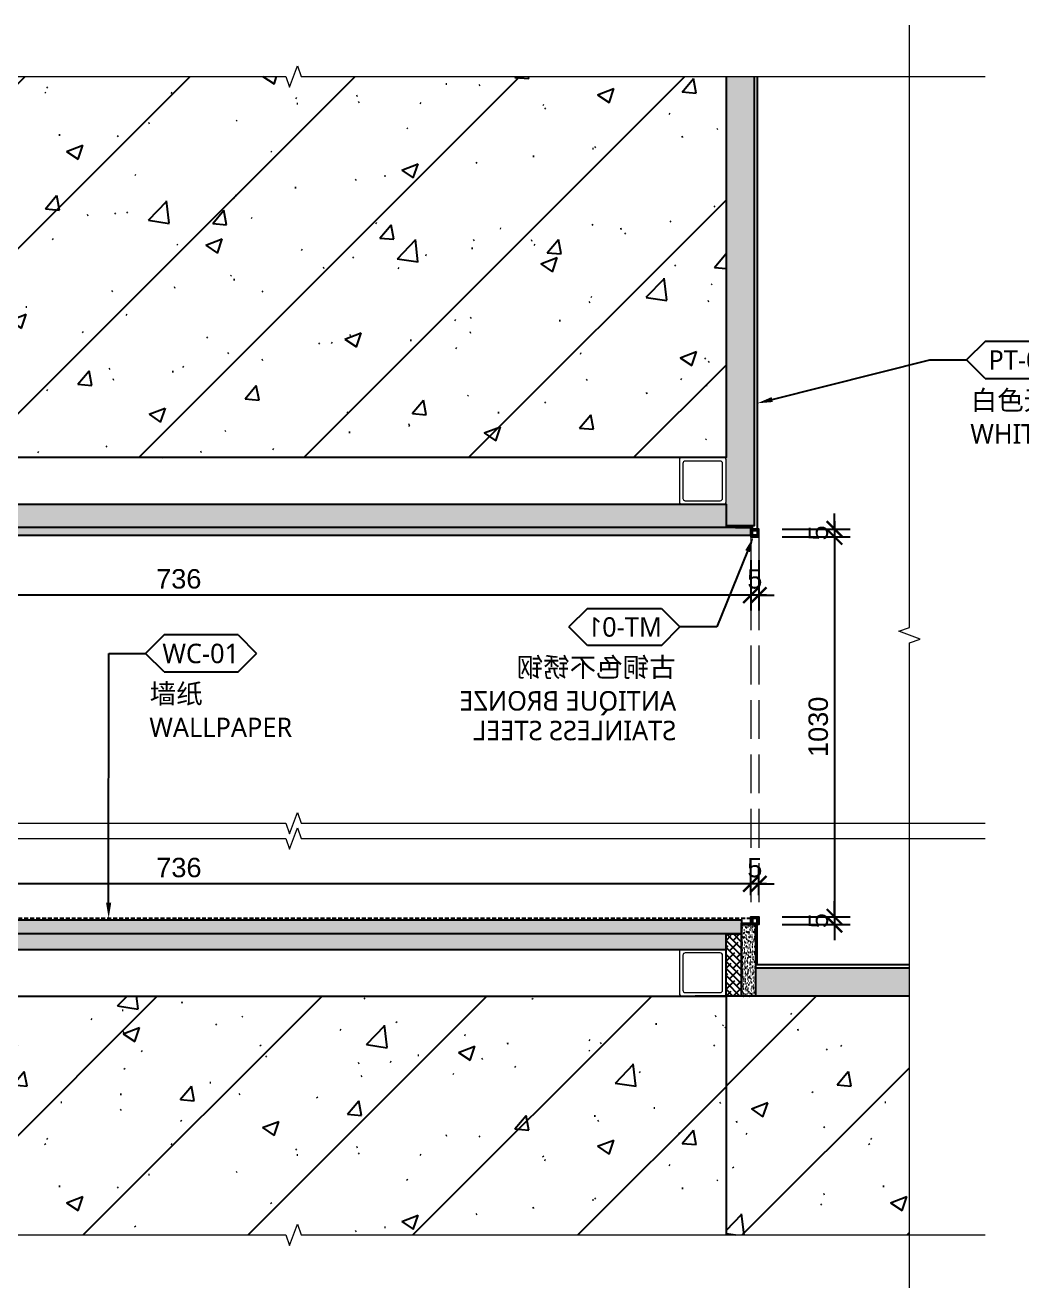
# Model space of a CAD drawing. Header units: millimetres. Extents: x 6321 to 61876, y 123 to 15211.
# Drawn here: x 50625 to 51266, y 9354 to 10167 of the extents above; entities that cross this region are included whole.
import ezdxf
from ezdxf import colors
from ezdxf.entities.mleader import LeaderData, LeaderLine
from ezdxf.enums import TextEntityAlignment as Align
from ezdxf.math import Vec2, Vec3
from ezdxf.xclip import XClip

# ---------------------------------------------------------------- set-up
doc = ezdxf.new("R2010")
doc.units = ezdxf.units.MM
doc.header["$XCLIPFRAME"] = 0
doc.linetypes.add('DASH', pattern=[0.35, 0.25, -0.1])
doc.linetypes.add('DASHED', pattern=[19.05, 12.7, -6.35])
doc.layers.get('Defpoints').update_dxf_attribs({"color": 250})
for name, color, linetype, lineweight in [('_ACM-A-ANNO-DIMS', 2, 'Continuous', 13), ('_ACM-A-ANNO-DIMS @ 5', 2, 'Continuous', 13), ('_ACM-A-DETL-PATT', 8, 'Continuous', 0), ('_ACM-A-DETL-THIN', 2, 'Continuous', 9), ('_ACM-A-HACH', 251, 'Continuous', 9)]:
    doc.layers.add(name, color=color, linetype=linetype, lineweight=lineweight)
for name, color, linetype in [('DE-MT', 2, 'Continuous'), ('I-DETL-LW01', 1, 'Continuous'), ('I-DETL-LW02', 2, 'Continuous'), ('I-DETL-LW251', 251, 'Continuous'), ('I-SECT-LW01', 1, 'Continuous'), ('I-SECT-LW02', 2, 'Continuous'), ('I-SECT-LW251-PATT', 251, 'Continuous'), ('Structure【大样结构线】', 30, 'Continuous'), ('WALL TYPE$0$G-ANNO-NOTE-CH', 7, 'Continuous'), ('WALL TYPE$0$I-SECT-LW03', 3, 'Continuous')]:
    doc.layers.add(name, color=color, linetype=linetype)
doc.styles.add('Arial', font='ARIALUNI.ttf')
doc.styles.add('WALL TYPE$0$Aecom Chinese', font='Microsoft YaHei.ttf')
doc.dimstyles.new('WALL TYPE$0$Aec-Arch-M-5', dxfattribs={"dimscale": 5, "dimtxt": 2.5, "dimasz": 2, "dimexe": 2, "dimexo": 3, "dimgap": 0.8, "dimtad": 1, "dimdec": 0, "dimrnd": 1, "dimzin": 3, "dimdsep": 46, "dimtxsty": 'Arial', "dimblk": 'WALL TYPE$0$_ArchTick', "dimcen": 2.5, "dimdle": 2, "dimclrt": 256, "dimazin": 2, "dimtfac": 0.75, "dimtdec": 0, "dimtix": 1, "dimtmove": 2, "dimatfit": 2, "dimfxl": 5, "dimtolj": 1, "dimtzin": 0, "dimarcsym": 0})

# ---------------------------------------------------------------- blocks, each defined once
blk = doc.blocks.new('A$C4abdce61')
at = {"layer": '_ACM-A-DETL-PATT'}
for points in [[(1.5, 0), (28.5, 0, 0.414214), (30, 1.5), (30, 28.5, 0.414214), (28.5, 30), (1.5, 30, 0.414214), (0, 28.5), (0, 1.5, 0.414214)], [(3.75, 2.25), (26.25, 2.25, 0.414214), (27.75, 3.75), (27.75, 26.25, 0.414214), (26.25, 27.75), (3.75, 27.75, 0.414214), (2.25, 26.25), (2.25, 3.75, 0.414214)]]:
    blk.add_lwpolyline(points, format="xyb", close=True, dxfattribs=at)
blk = doc.blocks.new('K_10')
h = blk.add_hatch()
h.set_pattern_fill('0-钢筋混凝土001-DOM', color=250, scale=15, pattern_type=2)
h.set_pattern_definition([(45, (-1297.5, -1060), (-53.033, 53.033), []), (50, (-1297.5, -1060), (107.589, -9.4128), [11.25, -123.75]), (355, (-1297.5, -1060), (-20.8127, 112.829), [9, -99]), (100.4514, (-1288.53, -1060.78), (86.7764, 103.416), [9.561, -105.1713]), (46.184, (-1297.5, -1030), (160.086, -24.828), [16.875, -185.625]), (96.6356, (-1284.16, -1032.07), (140.199, 146.118), [14.3415, -157.757]), (351.184, (-1297.5, -1030), (140.199, 146.118), [13.5, -148.5]), (21, (-1282.5, -1037.5), (89.536, -60.3928), [11.25, -123.75]), (326, (-1282.5, -1037.5), (36.4973, 108.7725), [9, -99]), (71.4514, (-1275.04, -1042.53), (126.0334, 48.3796), [9.561, -105.1713]), (37.5, (-1297.5, -1060), (1.824, 49.9341), [0.75, -97.8, 0.75, -100.5, 0.75, -99.375]), (7.5, (-1297.5, -1060), (39.4604, 59.1618), [0.75, -57.3, 0.75, -95.55, 0.75, -37.875]), (327.5, (-1330.95, -1060), (80.07337, -3.38323), [0.75, -37.5, 0.75, -117, 0.75, -155.25]), (317.5, (-1345.95, -1060), (87.478, 15.0157), [0.75, -48.75, 0.75, -77.7, 0.75, -110.25])])
h.paths.add_polyline_path([(-517.5, -2210), (-1047.5, -2210), (-1047.5, -3750), (-517.5, -3750)])
h = blk.add_hatch()
h.set_pattern_fill('0-钢筋混凝土001-DOM', color=250, scale=15, pattern_type=2)
h.set_pattern_definition([(45, (-1297.5, -1736.47), (-53.033, 53.033), []), (50, (-1297.5, -1736.47), (107.589, -9.4128), [11.25, -123.75]), (355, (-1297.5, -1736.47), (-20.8127, 112.829), [9, -99]), (100.4514, (-1288.53, -1737.26), (86.7764, 103.416), [9.561, -105.1713]), (46.184, (-1297.5, -1706.47), (160.086, -24.828), [16.875, -185.625]), (96.6356, (-1284.16, -1708.54), (140.199, 146.118), [14.3415, -157.757]), (351.184, (-1297.5, -1706.47), (140.199, 146.118), [13.5, -148.5]), (21, (-1282.5, -1713.97), (89.536, -60.3928), [11.25, -123.75]), (326, (-1282.5, -1713.97), (36.4973, 108.7725), [9, -99]), (71.4514, (-1275.04, -1719), (126.0334, 48.3796), [9.561, -105.1713]), (37.5, (-1297.5, -1736.47), (1.824, 49.9341), [0.75, -97.8, 0.75, -100.5, 0.75, -99.375]), (7.5, (-1297.5, -1736.47), (39.4604, 59.1618), [0.75, -57.3, 0.75, -95.55, 0.75, -37.875]), (327.5, (-1330.95, -1736.47), (80.07337, -3.38323), [0.75, -37.5, 0.75, -117, 0.75, -155.25]), (317.5, (-1345.95, -1736.47), (87.478, 15.0157), [0.75, -48.75, 0.75, -77.7, 0.75, -110.25])])
h.paths.add_polyline_path([(-517.5, -4426.47), (-517.5, -4096.47), (-1047.5, -4096.47), (-1047.5, -4426.47)])
h = blk.add_hatch()
h.set_pattern_fill('0-钢筋混凝土001-DOM', color=250, scale=15, pattern_type=2)
h.set_pattern_definition([(45, (-767.5, -1736.47), (-53.033, 53.033), []), (50, (-767.5, -1736.47), (107.589, -9.4128), [11.25, -123.75]), (355, (-767.5, -1736.47), (-20.8127, 112.829), [9, -99]), (100.4514, (-758.53, -1737.26), (86.7764, 103.416), [9.561, -105.1713]), (46.184, (-767.5, -1706.47), (160.086, -24.828), [16.875, -185.625]), (96.6356, (-754.16, -1708.54), (140.199, 146.118), [14.3415, -157.757]), (351.184, (-767.5, -1706.47), (140.199, 146.118), [13.5, -148.5]), (21, (-752.5, -1713.97), (89.536, -60.3928), [11.25, -123.75]), (326, (-752.5, -1713.97), (36.4973, 108.7725), [9, -99]), (71.4514, (-745.04, -1719), (126.0334, 48.3796), [9.561, -105.1713]), (37.5, (-767.5, -1736.47), (1.824, 49.9341), [0.75, -97.8, 0.75, -100.5, 0.75, -99.375]), (7.5, (-767.5, -1736.47), (39.4604, 59.1618), [0.75, -57.3, 0.75, -95.55, 0.75, -37.875]), (327.5, (-800.95, -1736.47), (80.07337, -3.38323), [0.75, -37.5, 0.75, -117, 0.75, -155.25]), (317.5, (-815.95, -1736.47), (87.478, 15.0157), [0.75, -48.75, 0.75, -77.7, 0.75, -110.25])])
h.paths.add_polyline_path([(252.5, -4426.47), (252.5, -4096.47), (-517.5, -4096.47), (-517.5, -4426.47)])
at = {"layer": 'I-DETL-LW251'}
h = blk.add_hatch(dxfattribs=at)
h.set_pattern_fill('ANSI38', color=250, angle=90)
h.set_pattern_definition([(135, (-1232.5, -3795), (-2.245064, -2.245064), []), (225, (-1232.5, -3795), (-2.245064, -6.735192), [7.9375, -4.7625])])
h.paths.add_polyline_path([(-1232.5, -3780), (-1232.5, -3795), (-517.5, -3795), (-517.5, -3780)])
h = blk.add_hatch(dxfattribs=at)
h.set_pattern_fill('ANSI38', color=250, angle=-90)
h.set_pattern_definition([(315, (-56422.3213, -11649.3324), (2.24506403, 2.24506403), []), (45, (-56422.3213, -11649.3324), (2.24506403, 6.73519209), [7.9375, -4.7625])])
edge = h.paths.add_edge_path()
edge.add_line((-1217.5, -4056.47), (-1217.5, -4061.47))
edge.add_line((-1217.5, -4061.47), (-1227.5, -4061.47))
edge.add_line((-1227.5, -4061.47), (-1227.5, -4066.47))
edge.add_line((-1227.5, -4066.47), (-517.49, -4066.47))
edge.add_line((-517.49, -4066.47), (-517.49, -4056.47))
edge.add_line((-517.49, -4056.47), (-1217.5, -4056.47))
h = blk.add_hatch(dxfattribs=at)
h.set_pattern_fill('ANSI38', color=250, angle=-90)
h.set_pattern_definition([(315, (-56442.2114, -11649.3324), (2.24506403, 2.24506403), []), (45, (-56442.2114, -11649.3324), (2.24506403, 6.73519209), [7.9375, -4.7625])])
h.paths.add_polyline_path([(-507.5, -4056.47), (-507.5, -4096.47), (-517.49, -4096.47), (-517.49, -4056.47)])
at = {"layer": 'I-SECT-LW251-PATT'}
h = blk.add_hatch(dxfattribs=at)
h.set_pattern_fill('AR-SAND', color=256, scale=0.05, angle=270)
h.set_pattern_definition([(307.5, (-517.5, -3750), (2.447066, 0.080002), [0, -1.9304, 0, -2.159, 0, -2.06375]), (277.5, (-517.5, -3750), (3.584126, -2.247616), [0, -1.0414, 0, -1.7399, 0, -0.66675]), (237.5, (-517.5, -3748.438), (0.007186, -3.954962), [0, -0.635, 0, -2.286, 0, -2.9845]), (227.5, (-517.5, -3748.438), (1.114647, -3.817782), [0, -0.3175, 0, -1.4986, 0, -1.7145])])
h.paths.add_polyline_path([(-499.5, -3411.91), (-517.5, -3411.91), (-517.5, -3794), (-499.5, -3794)])
h = blk.add_hatch(dxfattribs=at)
h.set_pattern_fill('AR-SAND', color=256, scale=0.05, angle=270, style=0)
h.set_pattern_definition([(307.5, (-19264.58, 8306.151), (2.44706619, 0.08000156), [0, -1.9304, 0, -2.159, 0, -2.06375]), (277.5, (-19264.58, 8306.151), (3.5841255, -2.2476164), [0, -1.0414, 0, -1.7399, 0, -0.66675]), (237.5, (-19264.58, 8307.7131), (0.00718592, -3.95496185), [0, -0.635, 0, -2.286, 0, -2.9845]), (227.5, (-19264.58, 8307.713), (1.1146466, -3.81778226), [0, -0.3175, 0, -1.4986, 0, -1.7145])])
h.paths.add_polyline_path([(-1236.39, -4047.48), (-507.5, -4047.48), (-507.5, -4056.47), (-1236.39, -4056.47)])
h = blk.add_hatch(dxfattribs=at)
h.set_pattern_fill('AR-SAND', color=256, scale=0.05, angle=180, style=0)
h.set_pattern_definition([(217.5, (11855.1192, 14653.9415), (0.08000156, -2.44706619), [0, -1.9304, 0, -2.159, 0, -2.06375]), (187.5, (11855.1192, 14653.9415), (-2.2476164, -3.5841255), [0, -1.0414, 0, -1.7399, 0, -0.66675]), (147.5, (11856.6813, 14653.9415), (-3.95496185, -0.00718592), [0, -0.635, 0, -2.286, 0, -2.9845]), (137.5, (11856.6813, 14653.9415), (-3.81778226, -1.1146466), [0, -0.3175, 0, -1.4986, 0, -1.7145])])
h.paths.add_polyline_path([(-498.51, -4050.47), (-498.51, -4096.47), (-507.5, -4096.47), (-507.5, -4050.47)])
h = blk.add_hatch(dxfattribs=at)
h.set_pattern_fill('AR-SAND', color=256, scale=0.05, angle=180)
h.set_pattern_definition([(217.5, (-478.6179, -4137.4918), (0.0800016, -2.447066), [0, -1.9304, 0, -2.159, 0, -2.06375]), (187.5, (-478.618, -4137.4918), (-2.247616, -3.584126), [0, -1.0414, 0, -1.7399, 0, -0.66675]), (147.5, (-477.0558, -4137.4918), (-3.954962, -0.007186), [0, -0.635, 0, -2.286, 0, -2.9845]), (137.5, (-477.0558, -4137.4918), (-3.817782, -1.114647), [0, -0.3175, 0, -1.4986, 0, -1.7145])])
h.paths.add_polyline_path([(67.78, -4078.47), (67.78, -4096.47), (-498.51, -4096.47), (-498.51, -4078.47)])
at = {"layer": 'Structure【大样结构线】'}
h = blk.add_hatch(dxfattribs=at)
h.set_pattern_fill('玻璃剖面', color=251, scale=5.00002, angle=180, pattern_type=2)
h.set_pattern_definition([(315, (-511.5, -3795), (10.00004, -5.00002), [7.0711, -7.071096]), (225, (-501.5, -3795), (-10.00004, -5.00002), [7.071097, -7.071096])])
h.paths.add_polyline_path([(-501.5, -3795), (-1237.5, -3795), (-1237.5, -3799), (-1236.5, -3800), (-501.5, -3800)])
at = {"layer": 'I-DETL-LW01'}
blk.add_lwpolyline([(-517.5, -3795), (-1232.5, -3795), (-1232.5, -3780), (-517.5, -3780)], close=True, dxfattribs=at)
blk.add_lwpolyline([(-1217.5, -4056.47), (-1217.5, -4061.47), (-1227.5, -4061.47), (-1227.5, -4066.47), (-517.49, -4066.47), (-517.49, -4056.47), (-1217.5, -4056.47)], dxfattribs=at)
at = {"layer": 'I-DETL-LW02'}
for points in [[(-497.5, -3411.91), (-497.5, -3796)], [(-499.76, -3797), (-497.5, -3797), (-497.5, -3800), (-500.5, -3800), (-500.5, -3794), (-511.5, -3794), (-511.5, -3795), (-501.5, -3795), (-501.5, -3801), (-496.5, -3801), (-496.5, -3796), (-499.76, -3796), (-499.76, -3797)], [(-499.76, -4049.47), (-497.5, -4049.47), (-497.5, -4046.47), (-500.5, -4046.47), (-500.5, -4050.47), (-507.5, -4050.47), (-507.5, -4049.47), (-501.5, -4049.47), (-501.5, -4045.47), (-496.5, -4045.47), (-496.5, -4050.47), (-499.76, -4050.47), (-499.76, -4049.47)], [(-497.5, -4076.47), (-497.5, -4050.47)], [(67.78, -4076.47), (-498.51, -4076.47)]]:
    blk.add_lwpolyline(points, dxfattribs=at)
blk.add_lwpolyline([(-501.5, -3795), (-1237.5, -3795), (-1237.5, -3799), (-1236.5, -3800), (-501.5, -3800)], close=True, dxfattribs=at)
at = {"layer": 'I-SECT-LW01'}
for points in [[(-499.5, -3411.91), (-499.5, -3794), (-517.5, -3794)], [(67.78, -4078.47), (-498.51, -4078.47)]]:
    blk.add_lwpolyline(points, dxfattribs=at)
for points in [[(-1236.39, -4047.48), (-507.5, -4047.48), (-507.5, -4056.47), (-1236.39, -4056.47)], [(-498.51, -4050.47), (-498.51, -4096.47), (-507.5, -4096.47), (-507.5, -4050.47)], [(-507.5, -4056.47), (-507.5, -4096.47), (-517.49, -4096.47), (-517.49, -4056.47)]]:
    blk.add_lwpolyline(points, close=True, dxfattribs=at)
at = {"layer": 'I-SECT-LW02', "linetype": 'DASHED', "ltscale": 0.2}
blk.add_lwpolyline([(-501.5, -4046.47), (-1237.39, -4046.47), (-1237.39, -4056.47)], dxfattribs=at)
at = {"layer": 'WALL TYPE$0$I-SECT-LW03'}
for points in [[(-517.5, -730), (-517.5, -3750), (-1047.5, -3750), (-1047.5, -730)], [(-1047.5, -4426.47), (-1047.5, -4096.47), (-517.5, -4096.47), (-517.5, -4426.47)], [(252.5, -4426.47), (252.5, -4096.47), (-537.39, -4096.47)]]:
    blk.add_lwpolyline(points, dxfattribs=at)
at = {"layer": '_ACM-A-DETL-THIN', "ltscale": 2}
for p in [(-547.5, -3780), (-547.49, -4096.47)]:
    blk.add_blockref('A$C4abdce61', p, dxfattribs=at)
blk = doc.blocks.new('WALL TYPE$0$_ArchTick')
at = {"color": 0, "linetype": 'ByBlock', "const_width": 0.15}
blk.add_lwpolyline([(-0.5, -0.5), (0.5, 0.5)], dxfattribs=at)
blk = doc.blocks.new('*D159')
at = {"layer": 'DE-MT', "color": 0, "lineweight": -2, "transparency": 16777216}
for p, q in [((51092.16, 9822.41), (51092.16, 9789.91)), ((51097.16, 9822.41), (51097.16, 9789.91)), ((51092.16, 9799.91), (51082.16, 9799.91)), ((51097.16, 9799.91), (51092.16, 9799.91)), ((51097.16, 9799.91), (51107.16, 9799.91))]:
    blk.add_line(p, q, dxfattribs=at)
at = {"layer": 'Defpoints', "color": 0, "transparency": 16777216}
for p in [(51092.16, 9837.41), (51097.16, 9837.41), (51092.16, 9799.91)]:
    blk.add_point(p, dxfattribs=at)
at = {"layer": 'DE-MT', "color": 0, "lineweight": -2, "transparency": 16777216, "xscale": 10, "yscale": 10, "zscale": 10}
blk.add_blockref('WALL TYPE$0$_ArchTick', (51092.16, 9799.91), dxfattribs=at)
at = {"layer": 'DE-MT', "color": 0, "lineweight": -2, "transparency": 16777216, "xscale": 10, "yscale": 10, "zscale": 10, "rotation": 180}
blk.add_blockref('WALL TYPE$0$_ArchTick', (51097.16, 9799.91), dxfattribs=at)
at = {"layer": 'DE-MT', "transparency": 16777216, "insert": (51094.66, 9810.26), "char_height": 12.5, "attachment_point": 5, "style": 'Arial'}
blk.add_mtext('\\A1;5', dxfattribs=at)
blk = doc.blocks.new('*D160')
at = {"layer": 'DE-MT', "color": 0, "lineweight": -2, "transparency": 16777216}
for p, q in [((50356.16, 9822.41), (50356.16, 9789.91)), ((51092.16, 9822.41), (51092.16, 9789.91)), ((51102.16, 9799.91), (50346.16, 9799.91))]:
    blk.add_line(p, q, dxfattribs=at)
at = {"layer": 'Defpoints', "color": 0, "transparency": 16777216}
for p in [(50356.16, 9837.41), (51092.16, 9837.41), (50356.16, 9799.91)]:
    blk.add_point(p, dxfattribs=at)
at = {"layer": 'DE-MT', "color": 0, "lineweight": -2, "transparency": 16777216, "xscale": 10, "yscale": 10, "zscale": 10, "rotation": 180}
blk.add_blockref('WALL TYPE$0$_ArchTick', (50356.16, 9799.91), dxfattribs=at)
at = {"layer": 'DE-MT', "color": 0, "lineweight": -2, "transparency": 16777216, "xscale": 10, "yscale": 10, "zscale": 10}
blk.add_blockref('WALL TYPE$0$_ArchTick', (51092.16, 9799.91), dxfattribs=at)
at = {"layer": 'DE-MT', "transparency": 16777216, "insert": (50724.16, 9810.29), "char_height": 12.5, "attachment_point": 5, "style": 'Arial'}
blk.add_mtext('\\A1;736', dxfattribs=at)
blk = doc.blocks.new('*D164')
at = {"layer": 'DE-MT', "color": 0, "lineweight": -2, "transparency": 16777216}
for p, q in [((51145.91, 9842.41), (51145.91, 9852.41)), ((51112.16, 9842.41), (51155.91, 9842.41)), ((51112.16, 9837.41), (51155.91, 9837.41)), ((51145.91, 9842.41), (51145.91, 9837.41)), ((51145.91, 9837.41), (51145.91, 9827.41))]:
    blk.add_line(p, q, dxfattribs=at)
at = {"layer": 'Defpoints', "color": 0, "transparency": 16777216}
for p in [(51097.16, 9842.41), (51097.16, 9837.41), (51145.91, 9837.41)]:
    blk.add_point(p, dxfattribs=at)
at = {"layer": 'DE-MT', "color": 0, "lineweight": -2, "transparency": 16777216, "xscale": 10, "yscale": 10, "zscale": 10}
for p, rotation in [((51145.91, 9842.41), 270), ((51145.91, 9837.41), 90)]:
    blk.add_blockref('WALL TYPE$0$_ArchTick', p, dxfattribs=dict(at, rotation=rotation))
at = {"layer": 'DE-MT', "transparency": 16777216, "insert": (51135.55, 9839.91), "char_height": 12.5, "attachment_point": 5, "rotation": 90, "style": 'Arial'}
blk.add_mtext('\\A1;5', dxfattribs=at)
blk = doc.blocks.new('*D165')
at = {"layer": 'DE-MT', "color": 0, "lineweight": -2, "transparency": 16777216}
for p, q in [((51145.91, 9847.41), (51145.91, 9582.93)), ((51112.16, 9837.41), (51155.91, 9837.41)), ((51112.16, 9592.93), (51155.91, 9592.93))]:
    blk.add_line(p, q, dxfattribs=at)
at = {"layer": 'Defpoints', "color": 0, "transparency": 16777216}
for p in [(51097.16, 9837.41), (51097.16, 9592.93), (51145.91, 9592.93)]:
    blk.add_point(p, dxfattribs=at)
at = {"layer": 'DE-MT', "color": 0, "lineweight": -2, "transparency": 16777216, "xscale": 10, "yscale": 10, "zscale": 10}
for p, rotation in [((51145.91, 9837.41), 90), ((51145.91, 9592.93), 270)]:
    blk.add_blockref('WALL TYPE$0$_ArchTick', p, dxfattribs=dict(at, rotation=rotation))
at = {"layer": 'DE-MT', "transparency": 16777216, "insert": (51135.52, 9715.17), "char_height": 12.5, "attachment_point": 5, "rotation": 90, "style": 'Arial'}
blk.add_mtext('\\A1;1030', dxfattribs=at)
blk = doc.blocks.new('*D166')
at = {"layer": 'DE-MT', "color": 0, "lineweight": -2, "transparency": 16777216}
for p, q in [((51145.91, 9592.93), (51145.91, 9602.93)), ((51112.16, 9592.93), (51155.91, 9592.93)), ((51145.91, 9592.93), (51145.91, 9587.93)), ((51112.16, 9587.93), (51155.91, 9587.93)), ((51145.91, 9587.93), (51145.91, 9577.93))]:
    blk.add_line(p, q, dxfattribs=at)
at = {"layer": 'Defpoints', "color": 0, "transparency": 16777216}
for p in [(51097.16, 9592.93), (51097.16, 9587.93), (51145.91, 9587.93)]:
    blk.add_point(p, dxfattribs=at)
at = {"layer": 'DE-MT', "color": 0, "lineweight": -2, "transparency": 16777216, "xscale": 10, "yscale": 10, "zscale": 10}
for p, rotation in [((51145.91, 9592.93), 270), ((51145.91, 9587.93), 90)]:
    blk.add_blockref('WALL TYPE$0$_ArchTick', p, dxfattribs=dict(at, rotation=rotation))
at = {"layer": 'DE-MT', "transparency": 16777216, "insert": (51135.55, 9590.43), "char_height": 12.5, "attachment_point": 5, "rotation": 90, "style": 'Arial'}
blk.add_mtext('\\A1;5', dxfattribs=at)
blk = doc.blocks.new('*D174')
at = {"layer": 'DE-MT', "color": 0, "lineweight": -2, "transparency": 16777216}
for p, q in [((51092.16, 9606.94), (51092.16, 9624.18)), ((51097.16, 9606.94), (51097.16, 9624.18)), ((51092.16, 9614.18), (51082.16, 9614.18)), ((51097.16, 9614.18), (51092.16, 9614.18)), ((51097.16, 9614.18), (51107.16, 9614.18))]:
    blk.add_line(p, q, dxfattribs=at)
at = {"layer": 'Defpoints', "color": 0, "transparency": 16777216}
for p in [(51092.16, 9614.18), (51092.16, 9591.94), (51097.16, 9591.94)]:
    blk.add_point(p, dxfattribs=at)
at = {"layer": 'DE-MT', "color": 0, "lineweight": -2, "transparency": 16777216, "xscale": 10, "yscale": 10, "zscale": 10}
blk.add_blockref('WALL TYPE$0$_ArchTick', (51092.16, 9614.18), dxfattribs=at)
at = {"layer": 'DE-MT', "color": 0, "lineweight": -2, "transparency": 16777216, "xscale": 10, "yscale": 10, "zscale": 10, "rotation": 180}
blk.add_blockref('WALL TYPE$0$_ArchTick', (51097.16, 9614.18), dxfattribs=at)
at = {"layer": 'DE-MT', "transparency": 16777216, "insert": (51094.66, 9624.53), "char_height": 12.5, "attachment_point": 5, "style": 'Arial'}
blk.add_mtext('\\A1;5', dxfattribs=at)
blk = doc.blocks.new('*D175')
at = {"layer": 'DE-MT', "color": 0, "lineweight": -2, "transparency": 16777216}
for p, q in [((50356.28, 9606.94), (50356.28, 9624.18)), ((51092.16, 9606.94), (51092.16, 9624.18)), ((51102.16, 9614.18), (50346.28, 9614.18))]:
    blk.add_line(p, q, dxfattribs=at)
at = {"layer": 'Defpoints', "color": 0, "transparency": 16777216}
for p in [(50356.28, 9614.18), (50356.28, 9591.94), (51092.16, 9591.94)]:
    blk.add_point(p, dxfattribs=at)
at = {"layer": 'DE-MT', "color": 0, "lineweight": -2, "transparency": 16777216, "xscale": 10, "yscale": 10, "zscale": 10, "rotation": 180}
blk.add_blockref('WALL TYPE$0$_ArchTick', (50356.28, 9614.18), dxfattribs=at)
at = {"layer": 'DE-MT', "color": 0, "lineweight": -2, "transparency": 16777216, "xscale": 10, "yscale": 10, "zscale": 10}
blk.add_blockref('WALL TYPE$0$_ArchTick', (51092.16, 9614.18), dxfattribs=at)
at = {"layer": 'DE-MT', "transparency": 16777216, "insert": (50724.22, 9624.56), "char_height": 12.5, "attachment_point": 5, "style": 'Arial'}
blk.add_mtext('\\A1;736', dxfattribs=at)
blk = doc.blocks.new('WHA12202707')
at = {"transparency": 16777216}
for p, q in [((2.38, 2.38), (0, 0)), ((11.91, 2.38), (2.38, 2.38)), ((11.91, 2.38), (14.29, 0)), ((2.38, -2.38), (0, 0)), ((11.91, -2.38), (14.29, 0)), ((2.38, -2.38), (11.91, -2.38))]:
    blk.add_line(p, q, dxfattribs=at)
at = {"transparency": 16777216, "style": 'WALL TYPE$0$Aecom Chinese'}
blk.add_attdef('英文2', (0.49, -14.58), '', height=2.5, dxfattribs=at)
at = {"layer": 'WALL TYPE$0$G-ANNO-NOTE-CH', "transparency": 16777216, "style": 'WALL TYPE$0$Aecom Chinese'}
blk.add_attdef('编号', text='', height=2.5, dxfattribs=at).set_placement((7.1, 0), align=Align.MIDDLE)
for tag, p in [('中文', (0.54, -5.18)), ('英文', (0.49, -9.51))]:
    blk.add_attdef(tag, text='', height=2.5, dxfattribs=at).set_placement(p, align=Align.MIDDLE_LEFT)

msp = doc.modelspace()

# ---------------------------------------------------------------- linework, layer by layer
at = {"layer": '_ACM-A-ANNO-DIMS', "linetype": 'Continuous', "ltscale": 2}
for points in [[(51194.18, 9354.29), (51194.18, 9769.12), (51201.05, 9771.62), (51187.32, 9776.62), (51194.18, 9779.12), (51194.18, 10166.54)], [(49831.59, 10133.57), (50792.97, 10133.57), (50795.47, 10126.7), (50800.47, 10140.44), (50802.97, 10133.57), (51242.81, 10133.57)], [(49831.59, 9653.28), (50792.97, 9653.28), (50795.47, 9646.41), (50800.47, 9660.15), (50802.97, 9653.28), (51242.81, 9653.28)], [(49831.59, 9643.28), (50792.97, 9643.28), (50795.47, 9636.41), (50800.47, 9650.15), (50802.97, 9643.28), (51242.81, 9643.28)], [(49831.59, 9388.28), (50792.97, 9388.28), (50795.47, 9381.42), (50800.47, 9395.15), (50802.97, 9388.28), (51242.81, 9388.28)]]:
    msp.add_lwpolyline(points, dxfattribs=at)
at = {"layer": '_ACM-A-HACH', "linetype": 'DASH', "ltscale": 100}
for points in [[(51092.16, 9837.41), (51092.16, 9592.93)], [(51097.16, 9837.41), (51097.16, 9592.93)]]:
    msp.add_lwpolyline(points, dxfattribs=at)

# ---------------------------------------------------------------- block references
ref = msp.add_blockref('K_10', (51593.66, 13638.41))
XClip(ref).set_block_clipping_path([(-1727.7968224373, -4250.1225852156), (-399.4793915151, -3504.8355796112)])

# ---------------------------------------------------------------- dimensions: what is measured, and where the dimension line sits
at = {"layer": 'DE-MT'}
for base, p1, p2, picture, middle in [((51145.91, 9837.41), (51097.16, 9842.41), (51097.16, 9837.41), '*D164', (51135.55, 9839.91)), ((51145.91, 9587.93), (51097.16, 9592.93), (51097.16, 9587.93), '*D166', (51135.55, 9590.43))]:
    dim = msp.add_linear_dim(base=base, p1=p1, p2=p2, angle=90, dimstyle='WALL TYPE$0$Aec-Arch-M-5', override={"dimzin": 8}, dxfattribs=at)
    dim.commit()
    dim.dimension.update_dxf_attribs({"geometry": picture, "text_midpoint": middle})
dim = msp.add_linear_dim(base=(51145.91, 9592.93), p1=(51097.16, 9837.41), p2=(51097.16, 9592.93), angle=90, text='1030', dimstyle='WALL TYPE$0$Aec-Arch-M-5', override={"dimzin": 8}, dxfattribs=at)
dim.commit()
dim.dimension.update_dxf_attribs({"geometry": '*D165', "text_midpoint": (51135.52, 9715.17)})
for base, p1, p2, picture, middle in [((50356.16, 9799.91), (51092.16, 9837.41), (50356.16, 9837.41), '*D160', (50724.16, 9810.29)), ((51092.16, 9799.91), (51097.16, 9837.41), (51092.16, 9837.41), '*D159', (51094.66, 9810.26)), ((50356.28, 9614.18), (51092.16, 9591.94), (50356.28, 9591.94), '*D175', (50724.22, 9624.56)), ((51092.16, 9614.18), (51097.16, 9591.94), (51092.16, 9591.94), '*D174', (51094.66, 9624.53))]:
    dim = msp.add_linear_dim(base=base, p1=p1, p2=p2, dimstyle='WALL TYPE$0$Aec-Arch-M-5', override={"dimzin": 8}, dxfattribs=at)
    dim.commit()
    dim.dimension.update_dxf_attribs({"geometry": picture, "text_midpoint": middle})

# ---------------------------------------------------------------- leaders
at = {"layer": '_ACM-A-ANNO-DIMS @ 5'}
ml = msp.add_multileader_block('Standard', dxfattribs=at)
ml.set_content('WHA12202707', color=256, scale=5)
ml.set_attribute('编号', 'PT-01', width=0)
ml.set_attribute('中文', '白色无机涂料', width=0)
ml.set_attribute('英文', 'WHITE PAINTS', width=0)
ml.set_attribute('英文2', '', width=0)
ml.set_leader_properties(color=2)
ml.build(insert=Vec2(0, 0))
ml.multileader.update_dxf_attribs({"text_right_attachment_type": 6, "dogleg_length": 0.36, "arrow_head_size": 10, "scale": 5})
ctx = ml.context
ctx.base_point, ctx.scale, ctx.char_height, ctx.arrow_head_size, ctx.landing_gap_size, ctx.plane_origin = Vec3(51230.84, 9951.2), 5, 375, 10, 0.45, Vec3(51138.56, 9627.62)
ctx.right_attachment = 6
notes = []
notes.append((ctx, [(0, (1, 1, 0), (51207.14, 9951.2), (1, 0), 23.7, [(0, [(51096.16, 9923.29)], 0, [])])]))
ctx.block.insert = Vec3(51230.84, 9951.2)
ml = msp.add_multileader_block('Standard', dxfattribs=at)
ml.set_content('WHA12202707', color=256, scale=-5)
ml.set_attribute('编号', 'MT-01', width=0)
ml.set_attribute('中文', '古铜色不锈钢', width=0)
ml.set_attribute('英文', 'ANTIQUE BRONZE ', width=0)
ml.set_attribute('英文2', 'STAINLESS STEEL', width=0)
ml.set_leader_properties(color=2)
ml.build(insert=Vec2(0, 0))
ml.multileader.update_dxf_attribs({"text_right_attachment_type": 6, "dogleg_length": 0.36, "arrow_head_size": 10, "scale": 5})
ctx = ml.context
ctx.base_point, ctx.scale, ctx.char_height, ctx.arrow_head_size, ctx.landing_gap_size, ctx.plane_origin = Vec3(50975.07, 9779.43), 5, 375, 10, 0.45, Vec3(48437.9, 5511.7)
ctx.right_attachment, ctx.text_align_type = 6, 2
notes.append((ctx, [(0, (1, 1, 0), (51070.21, 9779.43), (-1, 0), 23.7, [(1, [(51093.79, 9837.41)], 0, [])])]))
ctx.block.insert, ctx.block.scale = Vec3(51046.51, 9779.43), Vec3(-5, 5, 5)
ml = msp.add_multileader_block('Standard', dxfattribs=at)
ml.set_content('WHA12202707', color=256, scale=5)
ml.set_attribute('编号', 'WC-01', width=0)
ml.set_attribute('中文', '墙纸', width=0)
ml.set_attribute('英文', 'WALLPAPER', width=0)
ml.set_attribute('英文2', '', width=0)
ml.set_leader_properties(color=2)
ml.build(insert=Vec2(0, 0))
ml.multileader.update_dxf_attribs({"text_right_attachment_type": 6, "dogleg_length": 0.36, "arrow_head_size": 10, "scale": 5})
ctx = ml.context
ctx.base_point, ctx.scale, ctx.char_height, ctx.arrow_head_size, ctx.landing_gap_size, ctx.plane_origin = Vec3(50702.77, 9762.38), 5, 375, 10, 0.45, Vec3(52516.5, 8324.9)
ctx.right_attachment = 6
notes.append((ctx, [(0, (1, 1, 0), (50679.07, 9762.38), (1, 0), 23.7, [(0, [(50679.06, 9591.94)], 0, [])])]))
ctx.block.insert = Vec3(50702.77, 9762.38)
for ctx, leaders in notes:
    for number, flags, end, landing, length, lines in leaders:
        leader = LeaderData()
        leader.index, (leader.has_last_leader_line, leader.has_dogleg_vector, leader.attachment_direction) = number, flags
        leader.last_leader_point, leader.dogleg_vector, leader.dogleg_length = Vec3(end), Vec3(landing), length
        for number, points, colour, breaks in lines:
            line = LeaderLine()
            line.index, line.vertices, line.color, line.breaks = number, Vec3.list(points), colors.encode_raw_color(colour), breaks
            leader.lines.append(line)
        ctx.leaders.append(leader)

doc.saveas('drawing.dxf')
